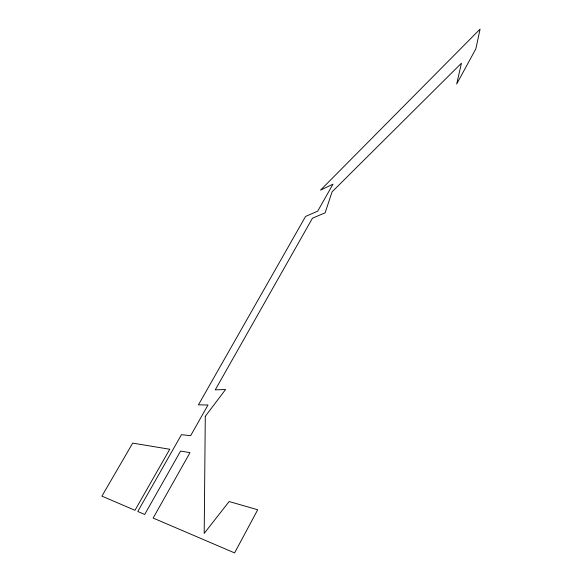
<?xml version="1.0" encoding="UTF-8"?>
<svg xmlns="http://www.w3.org/2000/svg" width="582" height="582" viewBox="0 0 582 582"><rect width="100%" height="100%" fill="white"/><g stroke="black" fill="none" stroke-linecap="round" stroke-linejoin="round"><path stroke-width="0.87" d="M205.286 416.326L204.195 533.388L229.126 501.538L257.717 509.759L234.59 552.9L153.146 518.06L190.008 452.629L180.587 451.065L144.7 514.444L137.788 511.491L181.468 434.681L190.627 435.7L208.014 404.977L198.426 404.861L305.586 216.417L317.699 211.157L332.977 184.174L320.537 190.125L480.092 29.1L475.85 48.859L456.688 84.019L461.446 63.191L332.096 191.827L325.112 212.837L312.469 218.185L215.253 389.853L225.576 389.503L205.286 416.326M169.74 449.26L134.98 510.29L101.908 496.14L132.711 443.113L169.74 449.26"/></g></svg>
